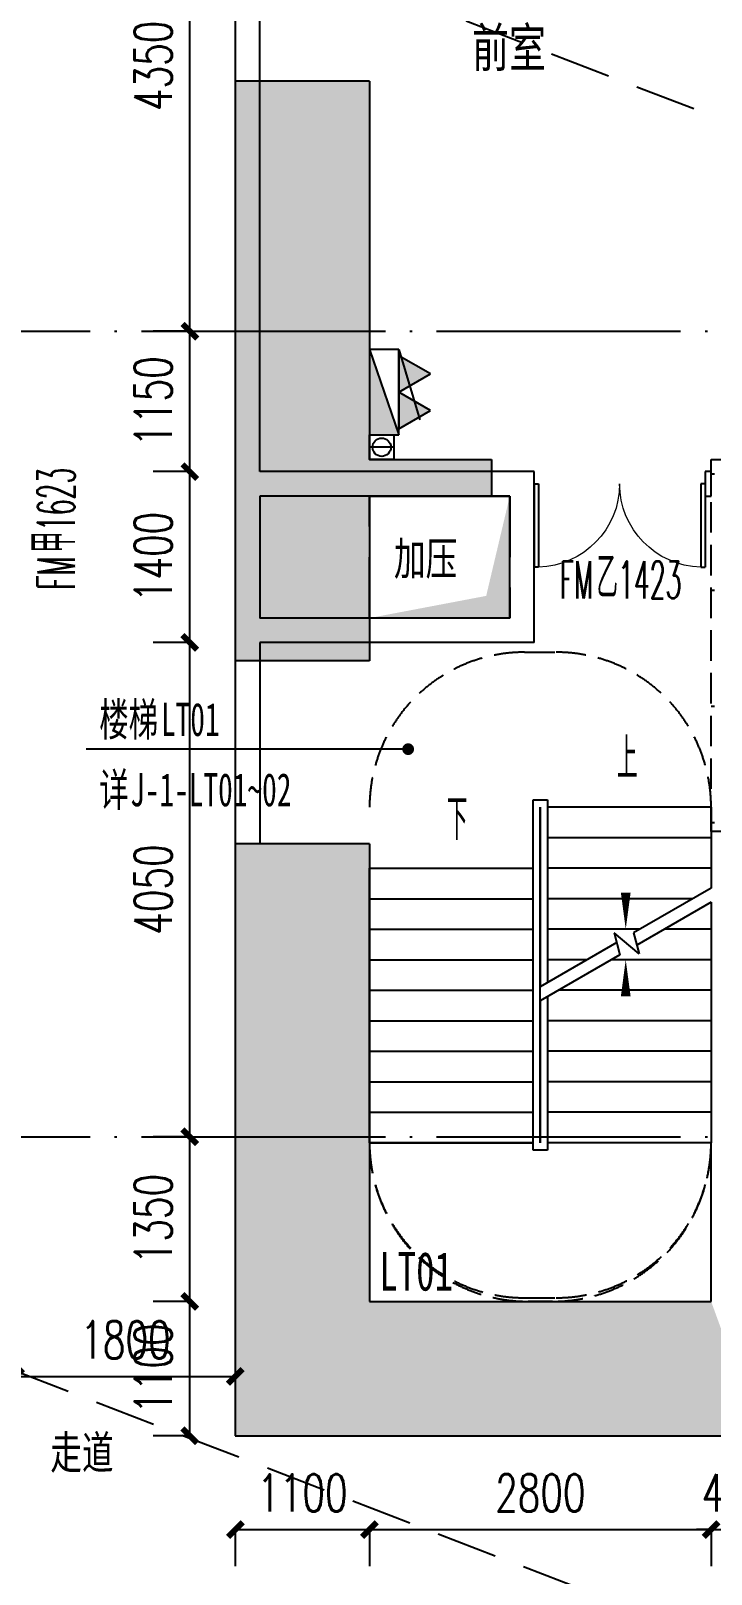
# Model space of a CAD drawing. Header units: millimetres. Extents: x 12325263 to 13848842, y -1463133 to 573208.
# Drawn here: x 12565721 to 12571297, y -627871 to -615225 of the extents above; entities that cross this region are included whole.
import ezdxf

# ---------------------------------------------------------------- set-up
doc = ezdxf.new("R2010")
doc.units = ezdxf.units.MM
doc.header["$LTSCALE"] = 1000
for name, pattern in [('__DASH', [0.35, 0.25, -0.1]), ('ACAD_ISO02W100', [15, 12, -3]), ('DASH', [0.35, 0.25, -0.1]), ('DASHED2', [0.375, 0.25, -0.125]), ('DOTE', [2.42, 2, -0.2, 0.02, -0.2])]:
    doc.linetypes.add(name, pattern=pattern)
for name, color, linetype in [('#s-灭火器', 20, 'Continuous'), ('A-ANNO-DIMS', 83, 'Continuous'), ('A-ANNO-IDEN', 2, 'Continuous'), ('A-ANNO-SYMB', 3, 'Continuous'), ('A-ANNO-TEXT', 7, 'Continuous'), ('A-AXIS', 16, 'DOTE'), ('A-FLOR-STRS', 2, 'Continuous'), ('A-WALL', 5, 'Continuous'), ('A-WALL-PATT', 8, 'Continuous'), ('DOOR_FIRE', 1, 'Continuous'), ('DOOR_FIRE_TEXT', 7, 'Continuous'), ('EQUIP_消火栓', 7, 'Continuous'), ('STAIR', 2, 'Continuous'), ('VPIPE-消防高', 3, 'Continuous'), ('夹层', 35, 'Continuous'), ('建筑-楼板开洞', 251, 'Continuous'), ('投影线', 6, 'ACAD_ISO02W100'), ('水条件', 1, 'Continuous')]:
    doc.layers.add(name, color=color, linetype=linetype)
doc.styles.add('_TCH_DIM', font='SIMPLEX.shx', dxfattribs={"width": 0.7, "bigfont": 'GBCBIG.shx'})
doc.styles.add('_TCH_DIM_T3', font='SIMPLEX.shx', dxfattribs={"width": 0.705882, "bigfont": 'GBCBIG.shx'})
doc.styles.add('_TCH_WINDOW', font='SIMPLEX', dxfattribs={"width": 0.7, "height": 3.5, "bigfont": 'GBCBIG'})
doc.styles.add('TITXV', font='', dxfattribs={"width": 0.7})
doc.styles.add('宋体', font='', dxfattribs={"width": 0.65})
doc.styles.get('TITXV').set_extended_font_data('SimSun')
doc.styles.get('宋体').set_extended_font_data('SimSun')
doc.dimstyles.new('_TCH_ARCH&&120', dxfattribs={"dimtxt": 306, "dimasz": 120, "dimexe": 300, "dimexo": 360, "dimgap": 147, "dimtad": 1, "dimdec": 0, "dimzin": 0, "dimdsep": 46, "dimtxsty": '_TCH_DIM_T3', "dimblk": 'ARCHTICK', "dimcen": 0.09, "dimclrt": 7, "dimazin": 2, "dimtfac": 1, "dimtdec": 0, "dimtix": 1, "dimtmove": 2, "dimatfit": 3, "dimfxl": 1, "dimfxlon": 1, "dimtolj": 1, "dimtzin": 0, "dimarcsym": 0})

# ---------------------------------------------------------------- blocks, each defined once
blk = doc.blocks.new('asfasfsdgdsfhsghh')
at = {"layer": 'A-WALL-PATT'}
for points in [[(-36900, 20250), (-36900, 17150), (-36167, 17050), (-35800, 17150), (-35800, 20250)], [(-36167, 17050), (-36900, 17150), (-36900, 15500), (-35800, 15500), (-35800, 16850)], [(-36167, 17050), (-35800, 16850), (-34800, 16850), (-34800, 17150), (-35800, 17150)], [(-36900, 14000), (-36900, 9150), (-35800, 10250), (-35800, 14000)], [(-35800, 10250), (-36900, 9150), (-32600, 9150), (-33000, 10250)]]:
    blk.add_hatch(color=256, dxfattribs=at).paths.add_polyline_path(points)
at = {"layer": 'A-WALL'}
for p, q in [((-36900, 20250), (-36900, 17150)), ((-35800, 20250), (-36900, 20250)), ((-35800, 20250), (-35800, 17150)), ((-36900, 17150), (-36900, 15500)), ((-35800, 17150), (-34800, 17150)), ((-34800, 17150), (-34800, 16850)), ((-35800, 16850), (-34800, 16850)), ((-35800, 16850), (-35800, 15500)), ((-35800, 15500), (-36900, 15500)), ((-36900, 14000), (-36900, 9150)), ((-35800, 14000), (-36900, 14000)), ((-35800, 14000), (-35800, 10250)), ((-35800, 10250), (-33000, 10250)), ((-36900, 9150), (-32600, 9150))]:
    blk.add_line(p, q, dxfattribs=at)
blk = doc.blocks.new('管位')
at = {"layer": '水条件'}
blk.add_line((12573126, 675360), (12573126, 675160), dxfattribs=at)
blk.add_lwpolyline([(12573026, 675360), (12573226, 675360), (12573226, 675160), (12573026, 675160)], close=True, dxfattribs=at)
blk = doc.blocks.new('灭火器')
at = {"layer": '#s-灭火器', "ltscale": 1000}
for points in [[(292444, 59707), (292144, 59707), (292294, 59447)], [(292744, 59707), (292444, 59707), (292594, 59447)]]:
    blk.add_hatch(color=256, dxfattribs=at).paths.add_polyline_path(points)
for points in [[(292294, 59447), (292444, 59707), (292144, 59707)], [(292594, 59447), (292744, 59707), (292444, 59707)]]:
    blk.add_lwpolyline(points, close=True, dxfattribs=at)
blk = doc.blocks.new('$TWTSYS$00000508')
for p, q in [((-0.5, 0.5), (0.324, 1.224)), ((-0.5, 0.5), (-0.5, -0.5)), ((-0.5, -0.5), (0.5, 0.5)), ((0.5, 0.5), (-0.5, 0.5)), ((0.5, -0.5), (0.5, 0.5)), ((-0.5, -0.5), (0.5, -0.5))]:
    blk.add_line(p, q)
blk.add_solid([(0.5, -0.5), (0.5, 0.5), (-0.5, -0.5)])
blk = doc.blocks.new('消火栓')
at = {"layer": '#s-灭火器', "rotation": 180.0000000000001}
blk.add_blockref('灭火器', (12864422, 734932), dxfattribs=at)
at = {"layer": 'EQUIP_消火栓', "xscale": 700, "yscale": 240, "zscale": 700}
blk.add_blockref('$TWTSYS$00000508', (12571978, 675105), dxfattribs=at)
blk = doc.blocks.new('asdfasdfafsf')
at = {"layer": 'VPIPE-消防高'}
blk.add_circle((2760, -12000), 75, dxfattribs=at)
at = {"rotation": 270}
blk.add_blockref('消火栓', (-672325, 12560428), dxfattribs=at)
at = {"layer": '水条件', "rotation": 270}
blk.add_blockref('管位', (-672500, 12561126), dxfattribs=at)
blk.add_blockref('管位', (-672500, 12561126), dxfattribs=at)
blk.add_blockref('管位', (-672500, 12561126), dxfattribs=at)
blk.add_blockref('管位', (-672500, 12561126), dxfattribs=at)
blk.add_blockref('管位', (-672500, 12561126), dxfattribs=at)
blk.add_blockref('管位', (-672500, 12561126), dxfattribs=at)
blk.add_blockref('管位', (-672500, 12561126), dxfattribs=at)
blk.add_blockref('管位', (-672500, 12561126), dxfattribs=at)
blk.add_blockref('管位', (-672500, 12561126), dxfattribs=at)
blk = doc.blocks.new('qlzw')
at = {"layer": 'A-AXIS'}
for p, q in [((12411416.8, 1014189.8), (12486866.8, 1014189.8)), ((12411416.8, 1007589.8), (12486866.8, 1007589.8))]:
    blk.add_line(p, q, dxfattribs=at)
blk = doc.blocks.new('_ArchTick')
at = {"color": 0, "linetype": 'ByBlock', "const_width": 0.4}
blk.add_lwpolyline([(-0.5, -0.5), (0.5, 0.5)], dxfattribs=at)
blk = doc.blocks.new('*D2378')
at = {"layer": 'A-ANNO-DIMS', "color": 0, "lineweight": -2, "transparency": 16777216}
for p, q in [((12571297, -627506), (12571177, -627506)), ((12571297, -627505), (12571297, -627806)), ((12571297, -627506), (12571697, -627506)), ((12571697, -627505), (12571697, -627806)), ((12571697, -627506), (12571817, -627506))]:
    blk.add_line(p, q, dxfattribs=at)
at = {"layer": 'Defpoints', "color": 0, "transparency": 16777216}
for p in [(12571297, -625637), (12571697, -625637), (12571697, -627506)]:
    blk.add_point(p, dxfattribs=at)
at = {"layer": 'A-ANNO-DIMS', "color": 0, "lineweight": -2, "transparency": 16777216, "xscale": 120, "yscale": 120, "zscale": 120}
blk.add_blockref('_ArchTick', (12571297, -627506), dxfattribs=at)
at = {"layer": 'A-ANNO-DIMS', "color": 0, "lineweight": -2, "transparency": 16777216, "xscale": 120, "yscale": 120, "zscale": 120, "rotation": 180}
blk.add_blockref('_ArchTick', (12571697, -627506), dxfattribs=at)
at = {"layer": 'A-ANNO-DIMS', "color": 7, "transparency": 16777216, "insert": (12571497, -627206), "char_height": 306, "attachment_point": 5, "style": '_TCH_DIM_T3'}
blk.add_mtext('\\A1;400', dxfattribs=at)
blk = doc.blocks.new('*D2379')
at = {"layer": 'A-ANNO-DIMS', "color": 0, "lineweight": -2, "transparency": 16777216}
for p, q in [((12568497, -627505), (12568497, -627806)), ((12568497, -627506), (12571297, -627506)), ((12571297, -627505), (12571297, -627806))]:
    blk.add_line(p, q, dxfattribs=at)
at = {"layer": 'Defpoints', "color": 0, "transparency": 16777216}
for p in [(12568497, -625637), (12571297, -625637), (12571297, -627506)]:
    blk.add_point(p, dxfattribs=at)
at = {"layer": 'A-ANNO-DIMS', "color": 0, "lineweight": -2, "transparency": 16777216, "xscale": 120, "yscale": 120, "zscale": 120, "rotation": 180}
blk.add_blockref('_ArchTick', (12568497, -627506), dxfattribs=at)
at = {"layer": 'A-ANNO-DIMS', "color": 0, "lineweight": -2, "transparency": 16777216, "xscale": 120, "yscale": 120, "zscale": 120}
blk.add_blockref('_ArchTick', (12571297, -627506), dxfattribs=at)
at = {"layer": 'A-ANNO-DIMS', "color": 7, "transparency": 16777216, "insert": (12569897, -627206), "char_height": 306, "attachment_point": 5, "style": '_TCH_DIM_T3'}
blk.add_mtext('\\A1;2800', dxfattribs=at)
blk = doc.blocks.new('*D2380')
at = {"layer": 'A-ANNO-DIMS', "color": 0, "lineweight": -2, "transparency": 16777216}
for p, q in [((12567397, -627505), (12567397, -627806)), ((12567397, -627506), (12568497, -627506)), ((12568497, -627505), (12568497, -627806))]:
    blk.add_line(p, q, dxfattribs=at)
at = {"layer": 'Defpoints', "color": 0, "transparency": 16777216}
for p in [(12567397, -625637), (12568497, -625637), (12568497, -627506)]:
    blk.add_point(p, dxfattribs=at)
at = {"layer": 'A-ANNO-DIMS', "color": 0, "lineweight": -2, "transparency": 16777216, "xscale": 120, "yscale": 120, "zscale": 120, "rotation": 180}
blk.add_blockref('_ArchTick', (12567397, -627506), dxfattribs=at)
at = {"layer": 'A-ANNO-DIMS', "color": 0, "lineweight": -2, "transparency": 16777216, "xscale": 120, "yscale": 120, "zscale": 120}
blk.add_blockref('_ArchTick', (12568497, -627506), dxfattribs=at)
at = {"layer": 'A-ANNO-DIMS', "color": 7, "transparency": 16777216, "insert": (12567947, -627206), "char_height": 306, "attachment_point": 5, "style": '_TCH_DIM_T3'}
blk.add_mtext('\\A1;1100', dxfattribs=at)
blk = doc.blocks.new('*D2389')
at = {"layer": 'A-ANNO-DIMS', "color": 0, "lineweight": -2, "transparency": 16777216}
for p, q in [((12567025, -613337), (12566724, -613337)), ((12567024, -617687), (12567024, -613337)), ((12567025, -617687), (12566724, -617687))]:
    blk.add_line(p, q, dxfattribs=at)
at = {"layer": 'Defpoints', "color": 0, "transparency": 16777216}
for p in [(12567024, -613337), (12568497, -613337), (12568497, -617687)]:
    blk.add_point(p, dxfattribs=at)
at = {"layer": 'A-ANNO-DIMS', "color": 0, "lineweight": -2, "transparency": 16777216, "xscale": 120, "yscale": 120, "zscale": 120}
for p, rotation in [((12567024, -613337), 90), ((12567024, -617687), 270)]:
    blk.add_blockref('_ArchTick', p, dxfattribs=dict(at, rotation=rotation))
at = {"layer": 'A-ANNO-DIMS', "color": 7, "transparency": 16777216, "insert": (12566724, -615512), "char_height": 306, "attachment_point": 5, "rotation": 90, "style": '_TCH_DIM_T3'}
blk.add_mtext('\\A1;4350', dxfattribs=at)
blk = doc.blocks.new('*D2390')
at = {"layer": 'A-ANNO-DIMS', "color": 0, "lineweight": -2, "transparency": 16777216}
for p, q in [((12567025, -617687), (12566724, -617687)), ((12567024, -618837), (12567024, -617687)), ((12567025, -618837), (12566724, -618837))]:
    blk.add_line(p, q, dxfattribs=at)
at = {"layer": 'Defpoints', "color": 0, "transparency": 16777216}
for p in [(12567024, -617687), (12568497, -617687), (12568497, -618837)]:
    blk.add_point(p, dxfattribs=at)
at = {"layer": 'A-ANNO-DIMS', "color": 0, "lineweight": -2, "transparency": 16777216, "xscale": 120, "yscale": 120, "zscale": 120}
for p, rotation in [((12567024, -617687), 90), ((12567024, -618837), 270)]:
    blk.add_blockref('_ArchTick', p, dxfattribs=dict(at, rotation=rotation))
at = {"layer": 'A-ANNO-DIMS', "color": 7, "transparency": 16777216, "insert": (12566724, -618262), "char_height": 306, "attachment_point": 5, "rotation": 90, "style": '_TCH_DIM_T3'}
blk.add_mtext('\\A1;1150', dxfattribs=at)
blk = doc.blocks.new('*D2391')
at = {"layer": 'A-ANNO-DIMS', "color": 0, "lineweight": -2, "transparency": 16777216}
for p, q in [((12567025, -618837), (12566724, -618837)), ((12567024, -620237), (12567024, -618837)), ((12567025, -620237), (12566724, -620237))]:
    blk.add_line(p, q, dxfattribs=at)
at = {"layer": 'Defpoints', "color": 0, "transparency": 16777216}
for p in [(12567024, -618837), (12568497, -618837), (12568497, -620237)]:
    blk.add_point(p, dxfattribs=at)
at = {"layer": 'A-ANNO-DIMS', "color": 0, "lineweight": -2, "transparency": 16777216, "xscale": 120, "yscale": 120, "zscale": 120}
for p, rotation in [((12567024, -618837), 90), ((12567024, -620237), 270)]:
    blk.add_blockref('_ArchTick', p, dxfattribs=dict(at, rotation=rotation))
at = {"layer": 'A-ANNO-DIMS', "color": 7, "transparency": 16777216, "insert": (12566724, -619537), "char_height": 306, "attachment_point": 5, "rotation": 90, "style": '_TCH_DIM_T3'}
blk.add_mtext('\\A1;1400', dxfattribs=at)
blk = doc.blocks.new('*D2392')
at = {"layer": 'A-ANNO-DIMS', "color": 0, "lineweight": -2, "transparency": 16777216}
for p, q in [((12567025, -620237), (12566724, -620237)), ((12567024, -624287), (12567024, -620237)), ((12567025, -624287), (12566724, -624287))]:
    blk.add_line(p, q, dxfattribs=at)
at = {"layer": 'Defpoints', "color": 0, "transparency": 16777216}
for p in [(12567024, -620237), (12568497, -620237), (12568497, -624287)]:
    blk.add_point(p, dxfattribs=at)
at = {"layer": 'A-ANNO-DIMS', "color": 0, "lineweight": -2, "transparency": 16777216, "xscale": 120, "yscale": 120, "zscale": 120}
for p, rotation in [((12567024, -620237), 90), ((12567024, -624287), 270)]:
    blk.add_blockref('_ArchTick', p, dxfattribs=dict(at, rotation=rotation))
at = {"layer": 'A-ANNO-DIMS', "color": 7, "transparency": 16777216, "insert": (12566724, -622262), "char_height": 306, "attachment_point": 5, "rotation": 90, "style": '_TCH_DIM_T3'}
blk.add_mtext('\\A1;4050', dxfattribs=at)
blk = doc.blocks.new('*D2393')
at = {"layer": 'A-ANNO-DIMS', "color": 0, "lineweight": -2, "transparency": 16777216}
for p, q in [((12567025, -624287), (12566724, -624287)), ((12567024, -625637), (12567024, -624287)), ((12567025, -625637), (12566724, -625637))]:
    blk.add_line(p, q, dxfattribs=at)
at = {"layer": 'Defpoints', "color": 0, "transparency": 16777216}
for p in [(12567024, -624287), (12568497, -624287), (12568497, -625637)]:
    blk.add_point(p, dxfattribs=at)
at = {"layer": 'A-ANNO-DIMS', "color": 0, "lineweight": -2, "transparency": 16777216, "xscale": 120, "yscale": 120, "zscale": 120}
for p, rotation in [((12567024, -624287), 90), ((12567024, -625637), 270)]:
    blk.add_blockref('_ArchTick', p, dxfattribs=dict(at, rotation=rotation))
at = {"layer": 'A-ANNO-DIMS', "color": 7, "transparency": 16777216, "insert": (12566724, -624962), "char_height": 306, "attachment_point": 5, "rotation": 90, "style": '_TCH_DIM_T3'}
blk.add_mtext('\\A1;1350', dxfattribs=at)
blk = doc.blocks.new('*D2394')
at = {"layer": 'A-ANNO-DIMS', "color": 0, "lineweight": -2, "transparency": 16777216}
for p, q in [((12567025, -625637), (12566724, -625637)), ((12567024, -626737), (12567024, -625637)), ((12567025, -626737), (12566724, -626737))]:
    blk.add_line(p, q, dxfattribs=at)
at = {"layer": 'Defpoints', "color": 0, "transparency": 16777216}
for p in [(12567024, -625637), (12568497, -625637), (12568497, -626737)]:
    blk.add_point(p, dxfattribs=at)
at = {"layer": 'A-ANNO-DIMS', "color": 0, "lineweight": -2, "transparency": 16777216, "xscale": 120, "yscale": 120, "zscale": 120}
for p, rotation in [((12567024, -625637), 90), ((12567024, -626737), 270)]:
    blk.add_blockref('_ArchTick', p, dxfattribs=dict(at, rotation=rotation))
at = {"layer": 'A-ANNO-DIMS', "color": 7, "transparency": 16777216, "insert": (12566724, -626187), "char_height": 306, "attachment_point": 5, "rotation": 90, "style": '_TCH_DIM_T3'}
blk.add_mtext('\\A1;1100', dxfattribs=at)
blk = doc.blocks.new('*D2411')
at = {"layer": 'A-ANNO-DIMS', "color": 0, "lineweight": -2, "transparency": 16777216}
for p, q in [((12565597, -626250), (12565597, -626551)), ((12565597, -626251), (12567397, -626251)), ((12567397, -626250), (12567397, -626551))]:
    blk.add_line(p, q, dxfattribs=at)
at = {"layer": 'Defpoints', "color": 0, "transparency": 16777216}
for p in [(12565597, -625437), (12567397, -625437), (12567397, -626251)]:
    blk.add_point(p, dxfattribs=at)
at = {"layer": 'A-ANNO-DIMS', "color": 0, "lineweight": -2, "transparency": 16777216, "xscale": 120, "yscale": 120, "zscale": 120, "rotation": 180}
blk.add_blockref('_ArchTick', (12565597, -626251), dxfattribs=at)
at = {"layer": 'A-ANNO-DIMS', "color": 0, "lineweight": -2, "transparency": 16777216, "xscale": 120, "yscale": 120, "zscale": 120}
blk.add_blockref('_ArchTick', (12567397, -626251), dxfattribs=at)
at = {"layer": 'A-ANNO-DIMS', "color": 7, "transparency": 16777216, "insert": (12566497, -625951), "char_height": 306, "attachment_point": 5, "style": '_TCH_DIM_T3'}
blk.add_mtext('\\A1;1800', dxfattribs=at)
blk = doc.blocks.new('$DorLib2D$00000002')
for p, q in [((-0.5, 0), (-0.5, 0.4875)), ((-0.475, 0.4875), (-0.5, 0.4875)), ((-0.475, 0), (-0.475, 0.4875)), ((0.475, 0), (0.475, 0.4875)), ((0.475, 0.4875), (0.5, 0.4875)), ((0.5, 0), (0.5, 0.4875)), ((-0.5, 0), (-0.475, 0)), ((0.5, 0), (0.475, 0))]:
    blk.add_line(p, q)
at = {"lineweight": 13}
for centre, start, end in [((-0.4875, 0), 0, 88.53072), ((0.4875, 0), 91.46928, 180)]:
    blk.add_arc(centre, 0.4875, start, end, dxfattribs=at)

msp = doc.modelspace()

# ---------------------------------------------------------------- hatches: boundary and pattern name
at = {"layer": 'A-WALL-PATT'}
h = msp.add_hatch(dxfattribs=at)
h.set_pattern_fill('ANSI37', color=252, scale=150)
h.set_pattern_definition([(45, (-400000, 0), (-168.3798023, 168.3798023), []), (135, (-400000, 0), (-168.3798023, -168.3798023), [])])
edge = h.paths.add_edge_path()
edge.add_line((12617170, -539458), (12627664.7, -539458))
edge.add_line((12627664.7, -539458), (12617498.2, -546587.6))
edge.add_line((12617498.2, -546587.6), (12598406.6, -559976.1))
edge.add_line((12598406.6, -559976.1), (12585091.3, -540989.1))
edge.add_line((12585091.3, -540989.1), (12584144.7, -541197.3))
edge.add_line((12584144.7, -541197.3), (12583864.1, -542803.9))
edge.add_arc((12578880.4, -541928.7), 5060, 269.14738, 350.03971, ccw=False)
edge.add_arc((12578698.9, -554127.5), 7140.2, 89.14809, 125.03345)
edge.add_line((12574600, -548281), (12560037.5, -558490.6))
edge.add_line((12560037.5, -558490.6), (12559927.1, -558471.2))
edge.add_line((12559927.1, -558471.2), (12559927.1, -564050))
edge.add_line((12559927.1, -564050), (12558858.8, -564810))
edge.add_line((12558858.8, -564810), (12559927.1, -566333.2))
edge.add_line((12559927.1, -566333.2), (12559927.6, -588159))
edge.add_line((12559927.6, -588159), (12558263.3, -589586.8))
edge.add_line((12558263.3, -589586.8), (12557796.8, -589586.8))
edge.add_line((12557796.8, -589586.8), (12557796.8, -598151.2))
edge.add_line((12557796.8, -598151.2), (12560482.1, -600836.4))
edge.add_arc((12552451.5, -592361.2), 11675.6, 270.02561, 313.45682, ccw=False)
edge.add_line((12552456.7, -604036.8), (12551424.9, -604036.8))
edge.add_arc((12551424.9, -607536.8), 3500, 90, 186.80534)
edge.add_line((12547949.6, -607951.5), (12549871.4, -624055.3))
edge.add_line((12549871.4, -624055.3), (12550966.8, -633201.5))
edge.add_line((12550966.8, -633201.5), (12550966.8, -643886.8))
edge.add_line((12550966.8, -643886.8), (12550966.8, -653386.8))
edge.add_line((12550966.8, -653386.8), (12614072.2, -653386.8))
edge.add_line((12614072.2, -653386.8), (12616970.5, -653386.8))
edge.add_arc((12639113.3, -663769.1), 24455.9, 154.87893, 159.83059)
edge.add_arc((12619069.5, -656056.1), 3000, 166.12633, 249.14639)
edge.add_arc((12632240.8, -621479.9), 40000, 249.14639, 262.18067)
edge.add_line((12626798.8, -661108), (12526241.6, -661108))
edge.add_line((12526241.6, -661108), (12526241.6, -616108))
edge.add_line((12526241.6, -616108), (12504241.6, -616108))
edge.add_line((12504241.6, -616108), (12504241.6, -539458))
edge.add_line((12504241.6, -539458), (12586460, -539458))
edge.add_line((12586460, -539458), (12617170, -539458))
at = {"layer": '夹层'}
h = msp.add_hatch(dxfattribs=at)
h.set_pattern_fill('CROSS', color=256, scale=300)
h.set_pattern_definition([(0, (3800, 11700), (476.25, 476.25), [238.125, -714.375]), (90, (3919.06, 11580.94), (-476.25, 476.25), [238.125, -714.375])])
h.paths.add_polyline_path([(12571296.8, -618736.8), (12575296.8, -618736.8), (12575296.8, -621786.8), (12571296.8, -621786.8)])
at = {"layer": '建筑-楼板开洞'}
h = msp.add_hatch(color=256, dxfattribs=at)
h.dxf.hatch_style = 1
h.paths.add_polyline_path([(12569646.8, -619036.8), (12569646.8, -620036.8), (12568496.8, -620036.8), (12569453.1, -619855.3)])

# ---------------------------------------------------------------- linework, layer by layer
at = {"layer": 'A-ANNO-IDEN'}
for p, q in [((12567772.9, -621111.2), (12566173.8, -621111.2)), ((12568813.6, -621111.2), (12567772.9, -621111.2))]:
    msp.add_line(p, q, dxfattribs=at)
at = {"layer": 'A-ANNO-IDEN', "const_width": 48}
msp.add_lwpolyline([(12568837.6, -621111.2, 1), (12568789.6, -621111.2, 1)], format="xyb", close=True, dxfattribs=at)
at = {"layer": 'A-ANNO-SYMB'}
for points in [[(12570596.8, -621461.8, 0, 0, 0), (12570596.8, -622586.8, 0, 80, 0), (12570596.8, -622286.8, 0, 0, 0)], [(12569196.8, -621961.8, 0, 0, 0), (12569196.8, -624986.8, 0, 0, 0), (12570596.8, -624986.8, 0, 0, 0), (12570596.8, -622836.8, 0, 80, 0), (12570596.8, -623136.8, 0, 0, 0)]]:
    msp.add_lwpolyline(points, format="xyseb", dxfattribs=at)
at = {"layer": 'A-FLOR-STRS'}
for p, q in [((12569836.8, -624396.8), (12569836.8, -621526.8)), ((12569836.8, -621526.8), (12569956.8, -621526.8)), ((12569956.8, -621526.8), (12569956.8, -623023.6)), ((12569896.8, -621586.8), (12569896.8, -623058.2)), ((12569896.8, -623058.2), (12569896.8, -621586.8)), ((12569896.8, -621586.8), (12569896.8, -621586.8)), ((12569896.8, -621586.8), (12569896.8, -623058.2)), ((12569896.8, -621586.8), (12569896.8, -621586.8)), ((12571296.8, -621586.8), (12569956.8, -621586.8)), ((12571296.8, -621586.8), (12571296.8, -622249.9)), ((12571296.8, -621836.8), (12569956.8, -621836.8)), ((12568496.8, -624336.8), (12568496.8, -622086.8)), ((12568496.8, -622086.8), (12569836.8, -622086.8)), ((12569896.8, -624336.8), (12569896.8, -622086.8)), ((12571296.8, -622086.8), (12569956.8, -622086.8)), ((12571296.8, -622249.9), (12570661.2, -622616.9)), ((12568496.8, -622336.8), (12569836.8, -622336.8)), ((12571146.3, -622336.8), (12569956.8, -622336.8)), ((12571296.8, -622365.4), (12570688, -622716.9)), ((12571296.8, -622365.4), (12571296.8, -624336.8)), ((12568496.8, -622586.8), (12569836.8, -622586.8)), ((12570713.3, -622586.8), (12569956.8, -622586.8)), ((12570707.4, -622789.2), (12570501.4, -622616.3)), ((12570501.4, -622616.3), (12570549.7, -622796.7)), ((12570661.2, -622616.9), (12570707.4, -622789.2)), ((12571296.8, -622586.8), (12570913.3, -622586.8)), ((12570522.9, -622696.7), (12569896.8, -623058.2)), ((12570549.7, -622796.7), (12569896.8, -623173.7)), ((12568496.8, -622836.8), (12569836.8, -622836.8)), ((12570280.3, -622836.8), (12569956.8, -622836.8)), ((12571296.8, -622836.8), (12570480.3, -622836.8)), ((12568496.8, -623086.8), (12569836.8, -623086.8)), ((12569896.8, -623173.7), (12569896.8, -624336.8)), ((12569896.8, -624336.8), (12569896.8, -623173.7)), ((12569896.8, -623173.7), (12569896.8, -624336.8)), ((12569956.8, -623139), (12569956.8, -624396.8)), ((12571296.8, -623086.8), (12570047.3, -623086.8)), ((12568496.8, -623336.8), (12569836.8, -623336.8)), ((12571296.8, -623336.8), (12569956.8, -623336.8)), ((12568496.8, -623586.8), (12569836.8, -623586.8)), ((12571296.8, -623586.8), (12569956.8, -623586.8)), ((12568496.8, -623836.8), (12569836.8, -623836.8)), ((12571296.8, -623836.8), (12569956.8, -623836.8)), ((12568496.8, -624086.8), (12569836.8, -624086.8)), ((12571296.8, -624086.8), (12569956.8, -624086.8)), ((12568496.8, -624336.8), (12569836.8, -624336.8)), ((12568496.8, -624336.8), (12568496.8, -625636.8)), ((12569836.8, -624336.8), (12568496.8, -624336.8)), ((12569956.8, -624396.8), (12569836.8, -624396.8)), ((12569896.8, -624336.8), (12569896.8, -624336.8)), ((12571296.8, -624336.8), (12569956.8, -624336.8)), ((12571296.8, -624336.8), (12569956.8, -624336.8)), ((12571296.8, -625636.8), (12571296.8, -624336.8)), ((12568496.8, -625636.8), (12571296.8, -625636.8))]:
    msp.add_line(p, q, dxfattribs=at)
at = {"layer": 'A-FLOR-STRS', "linetype": 'DASH'}
for points in [[(12568496.8, -621586.8, -0.4142136), (12569766.8, -620316.8), (12570026.8, -620316.8, -0.4142136), (12571296.8, -621586.8, -9.9581046)], [(12568496.8, -624336.8, 0.4142136), (12569766.8, -625606.8), (12570026.8, -625606.8, 0.4142136), (12571296.8, -624336.8, 9.9581046)]]:
    msp.add_lwpolyline(points, format="xyb", dxfattribs=at)
at = {"layer": 'A-WALL'}
for p, q in [((12567396.8, -614936.8), (12567396.8, -618936.8)), ((12567596.8, -618836.8), (12567596.8, -614936.8)), ((12569746.8, -618836.8), (12567596.8, -618836.8)), ((12569846.8, -618836.8), (12569746.8, -618836.8)), ((12569846.8, -619036.8), (12569846.8, -618836.8)), ((12571296.8, -618836.8), (12571246.8, -618836.8)), ((12571246.8, -618836.8), (12571246.8, -619036.8)), ((12571296.8, -619036.8), (12571296.8, -618836.8)), ((12567396.8, -618936.8), (12567396.8, -620136.8)), ((12567596.8, -619036.8), (12567596.8, -620036.8)), ((12569646.8, -619036.8), (12567596.8, -619036.8)), ((12569646.8, -620036.8), (12569646.8, -619036.8)), ((12569846.8, -620236.8), (12569846.8, -619036.8)), ((12571246.8, -619036.8), (12571296.8, -619036.8)), ((12567396.8, -620136.8), (12567396.8, -621886.8)), ((12569646.8, -620036.8), (12567596.8, -620036.8)), ((12569846.8, -620236.8), (12567596.8, -620236.8)), ((12567596.8, -620236.8), (12567596.8, -621886.8)), ((12567596.8, -621886.8), (12567396.8, -621886.8))]:
    msp.add_line(p, q, dxfattribs=at)
at = {"layer": 'STAIR', "linetype": 'DASH'}
msp.add_lwpolyline([(12571296.6, -624336.8, -0.4142136), (12569996.7, -625636.7), (12569796.7, -625636.7, -0.4142136), (12568496.8, -624336.8)], format="xyb", dxfattribs=at)
at = {"layer": '夹层', "linetype": '__DASH'}
msp.add_lwpolyline([(12571296.8, -618736.8), (12575296.8, -618736.8), (12575296.8, -621786.8), (12571296.8, -621786.8)], close=True, dxfattribs=at)
at = {"layer": '投影线', "linetype": 'DASHED2', "ltscale": 2}
for p, q in [((12634839.8, -640408), (12558496.8, -610986.8)), ((12627611.8, -650108), (12551268.8, -620686.8))]:
    msp.add_line(p, q, dxfattribs=at)
msp.add_lwpolyline([(12568496.8, -619036.8), (12569646.8, -619036.8), (12569646.8, -620036.8), (12568496.8, -620036.8)], close=True, dxfattribs=at)

# ---------------------------------------------------------------- block references
for name, p in [('asfasfsdgdsfhsghh', (12604296.8, -635886.8)), ('asdfasdfafsf', (12565836.8, -606636.8))]:
    msp.add_blockref(name, p)
at = {"layer": 'DOOR_FIRE', "xscale": -1400, "yscale": 1400, "zscale": 200, "rotation": 180}
msp.add_blockref('$DorLib2D$00000002', (12570546.8, -618936.8), dxfattribs=at)
at = {"layer": '投影线', "linetype": 'DASHED2', "ltscale": 2}
msp.add_blockref('qlzw', (133430, -1631876.5), dxfattribs=at)

# ---------------------------------------------------------------- texts
at = {"layer": 'A-ANNO-TEXT'}
for s, height, style, width, p in [('前室', 317.22, 'TITXV', 0.7, (12569337.2, -615520.9)), ('加压', 271.9, 'TITXV', 0.7, (12568696.9, -619686)), ('楼梯', 271.9, '宋体', 0.65, (12566281.8, -621003.2)), ('LT01', 271.9, '宋体', 0.65, (12566787.3, -621003.2)), ('上', 337.6, '_TCH_DIM', 0.7, (12570523.8, -621356.8)), ('详', 271.9, '宋体', 0.65, (12566281.8, -621579.2)), ('J-1-LT01~02', 271.899, '宋体', 0.65, (12566534.6, -621579.2)), ('下', 337.6, '_TCH_DIM', 0.7, (12569130.3, -621856.8)), ('LT01', 317.22, 'TITXV', 0.7, (12568576.8, -625548.1)), ('走道', 271.9, 'TITXV', 0.7, (12565880, -627010))]:
    msp.add_text(s, height=height, dxfattribs=dict(at, style=style, width=width)).set_placement(p)
at = {"layer": 'DOOR_FIRE_TEXT', "style": '_TCH_WINDOW'}
for s, height, width, p in [('1623', 306, 0.494118, (12566082.7, -619324.1)), ('甲', 347.2, 0.7, (12566082.7, -619501.1)), ('FM', 306, 0.494118, (12566082.7, -619803.5))]:
    msp.add_text(s, height=height, rotation=90, dxfattribs=dict(at, width=width)).set_placement(p)
for s, height, width, p in [('FM', 306, 0.494118, (12570055.1, -619876.6)), ('乙', 347.2, 0.7, (12570357.5, -619876.6)), ('1423', 306, 0.494118, (12570534.5, -619876.6))]:
    msp.add_text(s, height=height, dxfattribs=dict(at, width=width)).set_placement(p)

# ---------------------------------------------------------------- dimensions: what is measured, and where the dimension line sits
at = {"layer": 'A-ANNO-DIMS'}
for p1, p2, distance, picture, middle in [((12568496.8, -617686.8), (12568496.8, -613336.8), 1472.5, '*D2389', (12566724.3, -615511.8)), ((12568496.8, -618836.8), (12568496.8, -617686.8), 1472.5, '*D2390', (12566724.3, -618261.8)), ((12568496.8, -620236.8), (12568496.8, -618836.8), 1472.5, '*D2391', (12566724.3, -619536.8)), ((12568496.8, -624286.8), (12568496.8, -620236.8), 1472.5, '*D2392', (12566724.3, -622261.8)), ((12568496.8, -625636.8), (12568496.8, -624286.8), 1472.5, '*D2393', (12566724.3, -624961.8)), ((12565596.8, -625436.8), (12567396.8, -625436.8), -814.4, '*D2411', (12566496.8, -625951.2)), ((12568496.8, -626736.8), (12568496.8, -625636.8), 1472.5, '*D2394', (12566724.3, -626186.8)), ((12567396.8, -625636.8), (12568496.8, -625636.8), -1869.5, '*D2380', (12567946.8, -627206.3)), ((12568496.8, -625636.8), (12571296.8, -625636.8), -1869.5, '*D2379', (12569896.8, -627206.3)), ((12571296.8, -625636.8), (12571696.8, -625636.8), -1869.5, '*D2378', (12571496.8, -627206.3))]:
    dim = msp.add_aligned_dim(p1=p1, p2=p2, distance=distance, dimstyle='_TCH_ARCH&&120', dxfattribs=at)
    dim.commit()
    dim.dimension.update_dxf_attribs({"geometry": picture, "text_midpoint": middle})

doc.saveas('drawing.dxf')
